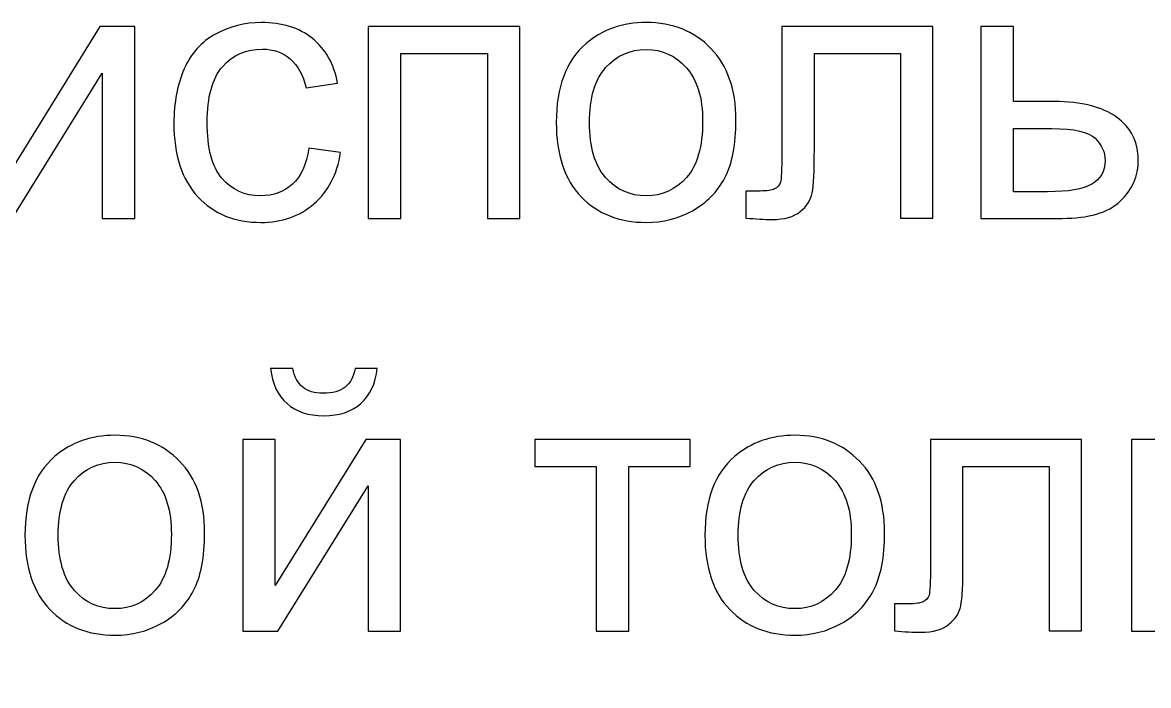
# Model space of a CAD drawing. Header units: centimetres. Extents: x -73.3 to 26.2, y -19.8 to 24.4.
# Drawn here: x -21.226 to -17.097, y 18.671 to 21.103 of the extents above; entities that cross this region are included whole.
import ezdxf

# ---------------------------------------------------------------- set-up
doc = ezdxf.new("R2010")
doc.units = ezdxf.units.CM
doc.header["$MEASUREMENT"] = 0
doc.layers.add('layer 1', color=7, linetype='Continuous')

msp = doc.modelspace()

# ---------------------------------------------------------------- linework, layer by layer
at = {"layer": 'layer 1', "color": 250}
for points, knots in [([(-20.1764, 20.64213), (-20.1764, 20.64213), (-20.05982, 20.62586), (-20.05982, 20.62586), (-20.05982, 20.62586), (-20.0727, 20.54566), (-20.10523, 20.48308), (-20.15787, 20.43767), (-20.15787, 20.43767), (-20.21051, 20.39226), (-20.27535, 20.36967), (-20.35194, 20.36967), (-20.35194, 20.36967), (-20.44795, 20.36967), (-20.52522, 20.40107), (-20.5835, 20.46388), (-20.5835, 20.46388), (-20.64202, 20.52668), (-20.67116, 20.6166), (-20.67116, 20.73362), (-20.67116, 20.73362), (-20.67116, 20.80953), (-20.65851, 20.87573), (-20.63343, 20.93266), (-20.63343, 20.93266), (-20.60835, 20.98936), (-20.57017, 21.03206), (-20.51866, 21.0603), (-20.51866, 21.0603), (-20.46738, 21.08877), (-20.41158, 21.103), (-20.35103, 21.103), (-20.35103, 21.103), (-20.2749, 21.103), (-20.21232, 21.0838), (-20.16397, 21.04517), (-20.16397, 21.04517), (-20.1154, 21.00653), (-20.08422, 20.95164), (-20.07067, 20.8807), (-20.07067, 20.8807), (-20.07067, 20.8807), (-20.18589, 20.86308), (-20.18589, 20.86308), (-20.18589, 20.86308), (-20.19696, 20.91029), (-20.21639, 20.94576), (-20.24463, 20.96971), (-20.24463, 20.96971), (-20.27264, 20.99343), (-20.30653, 21.0054), (-20.34629, 21.0054), (-20.34629, 21.0054), (-20.40638, 21.0054), (-20.45518, 20.98394), (-20.49291, 20.94102), (-20.49291, 20.94102), (-20.53041, 20.89787), (-20.54916, 20.83009), (-20.54916, 20.73701), (-20.54916, 20.73701), (-20.54916, 20.64258), (-20.53109, 20.57413), (-20.49494, 20.53143), (-20.49494, 20.53143), (-20.45857, 20.48873), (-20.41135, 20.46727), (-20.35329, 20.46727), (-20.35329, 20.46727), (-20.3063, 20.46727), (-20.26722, 20.4815), (-20.23604, 20.51019), (-20.23604, 20.51019), (-20.20464, 20.53866), (-20.18476, 20.58271), (-20.1764, 20.64213)], [0, 0, 0, 0, 0.05, 0.05, 0.05, 0.05, 0.1, 0.1, 0.1, 0.1, 0.15, 0.15, 0.15, 0.15, 0.2, 0.2, 0.2, 0.2, 0.25, 0.25, 0.25, 0.25, 0.3, 0.3, 0.3, 0.3, 0.35, 0.35, 0.35, 0.35, 0.4, 0.4, 0.4, 0.4, 0.45, 0.45, 0.45, 0.45, 0.5, 0.5, 0.5, 0.5, 0.55, 0.55, 0.55, 0.55, 0.6, 0.6, 0.6, 0.6, 0.65, 0.65, 0.65, 0.65, 0.7, 0.7, 0.7, 0.7, 0.75, 0.75, 0.75, 0.75, 0.8, 0.8, 0.8, 0.8, 0.85, 0.85, 0.85, 0.85, 0.9, 0.9, 0.9, 0.9, 1, 1, 1, 1]), ([(-19.26889, 20.73633), (-19.26889, 20.86624), (-19.23274, 20.96248), (-19.16022, 21.02506), (-19.16022, 21.02506), (-19.0999, 21.07702), (-19.02603, 21.103), (-18.93905, 21.103), (-18.93905, 21.103), (-18.84258, 21.103), (-18.76351, 21.07137), (-18.70206, 21.00811), (-18.70206, 21.00811), (-18.64084, 20.94508), (-18.61011, 20.85765), (-18.61011, 20.74628), (-18.61011, 20.74628), (-18.61011, 20.65591), (-18.62367, 20.58497), (-18.65078, 20.53323), (-18.65078, 20.53323), (-18.67789, 20.4815), (-18.71742, 20.44129), (-18.76938, 20.41259), (-18.76938, 20.41259), (-18.82112, 20.3839), (-18.87782, 20.36967), (-18.93905, 20.36967), (-18.93905, 20.36967), (-19.03755, 20.36967), (-19.11707, 20.40107), (-19.17784, 20.4641), (-19.17784, 20.4641), (-19.23862, 20.52713), (-19.26889, 20.61795), (-19.26889, 20.73633)], [0, 0, 0, 0, 0.1, 0.1, 0.1, 0.1, 0.2, 0.2, 0.2, 0.2, 0.3, 0.3, 0.3, 0.3, 0.4, 0.4, 0.4, 0.4, 0.5, 0.5, 0.5, 0.5, 0.6, 0.6, 0.6, 0.6, 0.7, 0.7, 0.7, 0.7, 0.8, 0.8, 0.8, 0.8, 1, 1, 1, 1]), ([(-21.3932, 21.08809), (-21.3932, 21.08809), (-21.27391, 21.08809), (-21.27391, 21.08809), (-21.27391, 21.08809), (-21.27391, 21.08809), (-21.27391, 20.55153), (-21.27391, 20.55153), (-21.27391, 20.55153), (-21.27391, 20.55153), (-20.94249, 21.08809), (-20.94249, 21.08809), (-20.94249, 21.08809), (-20.94249, 21.08809), (-20.81439, 21.08809), (-20.81439, 21.08809), (-20.81439, 21.08809), (-20.81439, 21.08809), (-20.81439, 20.38458), (-20.81439, 20.38458), (-20.81439, 20.38458), (-20.81439, 20.38458), (-20.93368, 20.38458), (-20.93368, 20.38458), (-20.93368, 20.38458), (-20.93368, 20.38458), (-20.93368, 20.91775), (-20.93368, 20.91775), (-20.93368, 20.91775), (-20.93368, 20.91775), (-21.26465, 20.38458), (-21.26465, 20.38458), (-21.26465, 20.38458), (-21.26465, 20.38458), (-21.3932, 20.38458), (-21.3932, 20.38458), (-21.3932, 20.38458), (-21.3932, 20.38458), (-21.3932, 21.08809), (-21.3932, 21.08809)], [0, 0, 0, 0, 0.0909091, 0.0909091, 0.0909091, 0.0909091, 0.1818182, 0.1818182, 0.1818182, 0.1818182, 0.2727273, 0.2727273, 0.2727273, 0.2727273, 0.3636364, 0.3636364, 0.3636364, 0.3636364, 0.4545455, 0.4545455, 0.4545455, 0.4545455, 0.5454545, 0.5454545, 0.5454545, 0.5454545, 0.6363636, 0.6363636, 0.6363636, 0.6363636, 0.7272727, 0.7272727, 0.7272727, 0.7272727, 0.8181818, 0.8181818, 0.8181818, 0.8181818, 1, 1, 1, 1]), ([(-19.95817, 21.08809), (-19.95817, 21.08809), (-19.40241, 21.08809), (-19.40241, 21.08809), (-19.40241, 21.08809), (-19.40241, 21.08809), (-19.40241, 20.38458), (-19.40241, 20.38458), (-19.40241, 20.38458), (-19.40241, 20.38458), (-19.52169, 20.38458), (-19.52169, 20.38458), (-19.52169, 20.38458), (-19.52169, 20.38458), (-19.52169, 20.98914), (-19.52169, 20.98914), (-19.52169, 20.98914), (-19.52169, 20.98914), (-19.83888, 20.98914), (-19.83888, 20.98914), (-19.83888, 20.98914), (-19.83888, 20.98914), (-19.83888, 20.38458), (-19.83888, 20.38458), (-19.83888, 20.38458), (-19.83888, 20.38458), (-19.95817, 20.38458), (-19.95817, 20.38458), (-19.95817, 20.38458), (-19.95817, 20.38458), (-19.95817, 21.08809), (-19.95817, 21.08809)], [0, 0, 0, 0, 0.1111111, 0.1111111, 0.1111111, 0.1111111, 0.2222222, 0.2222222, 0.2222222, 0.2222222, 0.3333333, 0.3333333, 0.3333333, 0.3333333, 0.4444444, 0.4444444, 0.4444444, 0.4444444, 0.5555556, 0.5555556, 0.5555556, 0.5555556, 0.6666667, 0.6666667, 0.6666667, 0.6666667, 0.7777778, 0.7777778, 0.7777778, 0.7777778, 1, 1, 1, 1]), ([(-18.4418, 21.08809), (-18.4418, 21.08809), (-17.8874, 21.08809), (-17.8874, 21.08809), (-17.8874, 21.08809), (-17.8874, 21.08809), (-17.8874, 20.38526), (-17.8874, 20.38526), (-17.8874, 20.38526), (-17.8874, 20.38526), (-18.00668, 20.38526), (-18.00668, 20.38526), (-18.00668, 20.38526), (-18.00668, 20.38526), (-18.00668, 20.98914), (-18.00668, 20.98914), (-18.00668, 20.98914), (-18.00668, 20.98914), (-18.32251, 20.98914), (-18.32251, 20.98914), (-18.32251, 20.98914), (-18.32251, 20.98914), (-18.32251, 20.63919), (-18.32251, 20.63919), (-18.32251, 20.63919), (-18.32251, 20.55763), (-18.32523, 20.50386), (-18.33042, 20.47766), (-18.33042, 20.47766), (-18.33584, 20.45168), (-18.3503, 20.42909), (-18.37402, 20.40966), (-18.37402, 20.40966), (-18.39797, 20.39023), (-18.43231, 20.38051), (-18.47727, 20.38051), (-18.47727, 20.38051), (-18.50506, 20.38051), (-18.53714, 20.38232), (-18.57328, 20.38571), (-18.57328, 20.38571), (-18.57328, 20.38571), (-18.57328, 20.48489), (-18.57328, 20.48489), (-18.57328, 20.48489), (-18.57328, 20.48489), (-18.5211, 20.48489), (-18.5211, 20.48489), (-18.5211, 20.48489), (-18.49647, 20.48489), (-18.47885, 20.48737), (-18.46823, 20.49257), (-18.46823, 20.49257), (-18.45761, 20.49754), (-18.45061, 20.50567), (-18.447, 20.51674), (-18.447, 20.51674), (-18.44361, 20.52781), (-18.4418, 20.56373), (-18.4418, 20.62451), (-18.4418, 20.62451), (-18.4418, 20.62451), (-18.4418, 21.08809), (-18.4418, 21.08809)], [0, 0, 0, 0, 0.0588235, 0.0588235, 0.0588235, 0.0588235, 0.1176471, 0.1176471, 0.1176471, 0.1176471, 0.1764706, 0.1764706, 0.1764706, 0.1764706, 0.2352941, 0.2352941, 0.2352941, 0.2352941, 0.2941176, 0.2941176, 0.2941176, 0.2941176, 0.3529412, 0.3529412, 0.3529412, 0.3529412, 0.4117647, 0.4117647, 0.4117647, 0.4117647, 0.4705882, 0.4705882, 0.4705882, 0.4705882, 0.5294118, 0.5294118, 0.5294118, 0.5294118, 0.5882353, 0.5882353, 0.5882353, 0.5882353, 0.6470588, 0.6470588, 0.6470588, 0.6470588, 0.7058824, 0.7058824, 0.7058824, 0.7058824, 0.7647059, 0.7647059, 0.7647059, 0.7647059, 0.8235294, 0.8235294, 0.8235294, 0.8235294, 0.8823529, 0.8823529, 0.8823529, 0.8823529, 1, 1, 1, 1]), ([(-17.71186, 21.08809), (-17.71186, 21.08809), (-17.59257, 21.08809), (-17.59257, 21.08809), (-17.59257, 21.08809), (-17.59257, 21.08809), (-17.59257, 20.81292), (-17.59257, 20.81292), (-17.59257, 20.81292), (-17.59257, 20.81292), (-17.44166, 20.81292), (-17.44166, 20.81292), (-17.44166, 20.81292), (-17.34316, 20.81292), (-17.26748, 20.79394), (-17.21416, 20.75576), (-17.21416, 20.75576), (-17.16107, 20.71758), (-17.13441, 20.66494), (-17.13441, 20.59785), (-17.13441, 20.59785), (-17.13441, 20.53911), (-17.15655, 20.48895), (-17.20106, 20.44716), (-17.20106, 20.44716), (-17.24534, 20.40536), (-17.31627, 20.38458), (-17.41387, 20.38458), (-17.41387, 20.38458), (-17.41387, 20.38458), (-17.71186, 20.38458), (-17.71186, 20.38458), (-17.71186, 20.38458), (-17.71186, 20.38458), (-17.71186, 21.08809), (-17.71186, 21.08809)], [0, 0, 0, 0, 0.1, 0.1, 0.1, 0.1, 0.2, 0.2, 0.2, 0.2, 0.3, 0.3, 0.3, 0.3, 0.4, 0.4, 0.4, 0.4, 0.5, 0.5, 0.5, 0.5, 0.6, 0.6, 0.6, 0.6, 0.7, 0.7, 0.7, 0.7, 0.8, 0.8, 0.8, 0.8, 1, 1, 1, 1]), ([(-19.14689, 20.73611), (-19.14689, 20.64619), (-19.12724, 20.57887), (-19.08793, 20.53436), (-19.08793, 20.53436), (-19.04839, 20.48963), (-18.99892, 20.46727), (-18.93905, 20.46727), (-18.93905, 20.46727), (-18.87986, 20.46727), (-18.83061, 20.48963), (-18.79107, 20.53459), (-18.79107, 20.53459), (-18.75176, 20.57955), (-18.73211, 20.648), (-18.73211, 20.73995), (-18.73211, 20.73995), (-18.73211, 20.8267), (-18.75199, 20.89244), (-18.79152, 20.93695), (-18.79152, 20.93695), (-18.83106, 20.98168), (-18.88031, 21.00405), (-18.93905, 21.00405), (-18.93905, 21.00405), (-18.99892, 21.00405), (-19.04839, 20.98191), (-19.08793, 20.9374), (-19.08793, 20.9374), (-19.12724, 20.8929), (-19.14689, 20.8258), (-19.14689, 20.73611)], [0, 0, 0, 0, 0.1111111, 0.1111111, 0.1111111, 0.1111111, 0.2222222, 0.2222222, 0.2222222, 0.2222222, 0.3333333, 0.3333333, 0.3333333, 0.3333333, 0.4444444, 0.4444444, 0.4444444, 0.4444444, 0.5555556, 0.5555556, 0.5555556, 0.5555556, 0.6666667, 0.6666667, 0.6666667, 0.6666667, 0.7777778, 0.7777778, 0.7777778, 0.7777778, 1, 1, 1, 1]), ([(-17.59257, 20.48218), (-17.59257, 20.48218), (-17.46696, 20.48218), (-17.46696, 20.48218), (-17.46696, 20.48218), (-17.39128, 20.48218), (-17.33728, 20.49144), (-17.30498, 20.50996), (-17.30498, 20.50996), (-17.27267, 20.52849), (-17.25641, 20.55741), (-17.25641, 20.59672), (-17.25641, 20.59672), (-17.25641, 20.62722), (-17.26838, 20.65433), (-17.29233, 20.67827), (-17.29233, 20.67827), (-17.31627, 20.702), (-17.36914, 20.71397), (-17.45115, 20.71397), (-17.45115, 20.71397), (-17.45115, 20.71397), (-17.59257, 20.71397), (-17.59257, 20.71397), (-17.59257, 20.71397), (-17.59257, 20.71397), (-17.59257, 20.48218), (-17.59257, 20.48218)], [0, 0, 0, 0, 0.125, 0.125, 0.125, 0.125, 0.25, 0.25, 0.25, 0.25, 0.375, 0.375, 0.375, 0.375, 0.5, 0.5, 0.5, 0.5, 0.625, 0.625, 0.625, 0.625, 0.75, 0.75, 0.75, 0.75, 1, 1, 1, 1]), ([(-20.00653, 19.83402), (-20.00653, 19.83402), (-19.9252, 19.83402), (-19.9252, 19.83402), (-19.9252, 19.83402), (-19.93175, 19.77822), (-19.95208, 19.73529), (-19.98597, 19.70547), (-19.98597, 19.70547), (-20.01986, 19.67542), (-20.06482, 19.66051), (-20.12107, 19.66051), (-20.12107, 19.66051), (-20.17755, 19.66051), (-20.22274, 19.67542), (-20.2564, 19.70502), (-20.2564, 19.70502), (-20.29006, 19.73484), (-20.31039, 19.77776), (-20.31694, 19.83402), (-20.31694, 19.83402), (-20.31694, 19.83402), (-20.23561, 19.83402), (-20.23561, 19.83402), (-20.23561, 19.83402), (-20.22951, 19.80352), (-20.21709, 19.7807), (-20.19879, 19.76579), (-20.19879, 19.76579), (-20.18049, 19.75065), (-20.15564, 19.7432), (-20.12469, 19.7432), (-20.12469, 19.7432), (-20.08877, 19.7432), (-20.06166, 19.75043), (-20.04336, 19.76511), (-20.04336, 19.76511), (-20.02506, 19.77957), (-20.01263, 19.80261), (-20.00653, 19.83402)], [0, 0, 0, 0, 0.0909091, 0.0909091, 0.0909091, 0.0909091, 0.1818182, 0.1818182, 0.1818182, 0.1818182, 0.2727273, 0.2727273, 0.2727273, 0.2727273, 0.3636364, 0.3636364, 0.3636364, 0.3636364, 0.4545455, 0.4545455, 0.4545455, 0.4545455, 0.5454545, 0.5454545, 0.5454545, 0.5454545, 0.6363636, 0.6363636, 0.6363636, 0.6363636, 0.7272727, 0.7272727, 0.7272727, 0.7272727, 0.8181818, 0.8181818, 0.8181818, 0.8181818, 1, 1, 1, 1]), ([(-21.21723, 19.222), (-21.21723, 19.35191), (-21.18108, 19.44815), (-21.10856, 19.51073), (-21.10856, 19.51073), (-21.04824, 19.56269), (-20.97437, 19.58867), (-20.88739, 19.58867), (-20.88739, 19.58867), (-20.79092, 19.58867), (-20.71185, 19.55704), (-20.6504, 19.49378), (-20.6504, 19.49378), (-20.58918, 19.43075), (-20.55845, 19.34332), (-20.55845, 19.23195), (-20.55845, 19.23195), (-20.55845, 19.14158), (-20.57201, 19.07064), (-20.59912, 19.0189), (-20.59912, 19.0189), (-20.62623, 18.96717), (-20.66576, 18.92696), (-20.71772, 18.89826), (-20.71772, 18.89826), (-20.76946, 18.86957), (-20.82616, 18.85534), (-20.88739, 18.85534), (-20.88739, 18.85534), (-20.98589, 18.85534), (-21.06541, 18.88674), (-21.12618, 18.94977), (-21.12618, 18.94977), (-21.18696, 19.0128), (-21.21723, 19.10362), (-21.21723, 19.222)], [0, 0, 0, 0, 0.1, 0.1, 0.1, 0.1, 0.2, 0.2, 0.2, 0.2, 0.3, 0.3, 0.3, 0.3, 0.4, 0.4, 0.4, 0.4, 0.5, 0.5, 0.5, 0.5, 0.6, 0.6, 0.6, 0.6, 0.7, 0.7, 0.7, 0.7, 0.8, 0.8, 0.8, 0.8, 1, 1, 1, 1]), ([(-20.41861, 19.57376), (-20.41861, 19.57376), (-20.29932, 19.57376), (-20.29932, 19.57376), (-20.29932, 19.57376), (-20.29932, 19.57376), (-20.29932, 19.0372), (-20.29932, 19.0372), (-20.29932, 19.0372), (-20.29932, 19.0372), (-19.9679, 19.57376), (-19.9679, 19.57376), (-19.9679, 19.57376), (-19.9679, 19.57376), (-19.8398, 19.57376), (-19.8398, 19.57376), (-19.8398, 19.57376), (-19.8398, 19.57376), (-19.8398, 18.87025), (-19.8398, 18.87025), (-19.8398, 18.87025), (-19.8398, 18.87025), (-19.95909, 18.87025), (-19.95909, 18.87025), (-19.95909, 18.87025), (-19.95909, 18.87025), (-19.95909, 19.40342), (-19.95909, 19.40342), (-19.95909, 19.40342), (-19.95909, 19.40342), (-20.29006, 18.87025), (-20.29006, 18.87025), (-20.29006, 18.87025), (-20.29006, 18.87025), (-20.41861, 18.87025), (-20.41861, 18.87025), (-20.41861, 18.87025), (-20.41861, 18.87025), (-20.41861, 19.57376), (-20.41861, 19.57376)], [0, 0, 0, 0, 0.0909091, 0.0909091, 0.0909091, 0.0909091, 0.1818182, 0.1818182, 0.1818182, 0.1818182, 0.2727273, 0.2727273, 0.2727273, 0.2727273, 0.3636364, 0.3636364, 0.3636364, 0.3636364, 0.4545455, 0.4545455, 0.4545455, 0.4545455, 0.5454545, 0.5454545, 0.5454545, 0.5454545, 0.6363636, 0.6363636, 0.6363636, 0.6363636, 0.7272727, 0.7272727, 0.7272727, 0.7272727, 0.8181818, 0.8181818, 0.8181818, 0.8181818, 1, 1, 1, 1]), ([(-19.34707, 19.57376), (-19.34707, 19.57376), (-18.77776, 19.57376), (-18.77776, 19.57376), (-18.77776, 19.57376), (-18.77776, 19.57376), (-18.77776, 19.47481), (-18.77776, 19.47481), (-18.77776, 19.47481), (-18.77776, 19.47481), (-19.00277, 19.47481), (-19.00277, 19.47481), (-19.00277, 19.47481), (-19.00277, 19.47481), (-19.00277, 18.87025), (-19.00277, 18.87025), (-19.00277, 18.87025), (-19.00277, 18.87025), (-19.12206, 18.87025), (-19.12206, 18.87025), (-19.12206, 18.87025), (-19.12206, 18.87025), (-19.12206, 19.47481), (-19.12206, 19.47481), (-19.12206, 19.47481), (-19.12206, 19.47481), (-19.34707, 19.47481), (-19.34707, 19.47481), (-19.34707, 19.47481), (-19.34707, 19.47481), (-19.34707, 19.57376), (-19.34707, 19.57376)], [0, 0, 0, 0, 0.1111111, 0.1111111, 0.1111111, 0.1111111, 0.2222222, 0.2222222, 0.2222222, 0.2222222, 0.3333333, 0.3333333, 0.3333333, 0.3333333, 0.4444444, 0.4444444, 0.4444444, 0.4444444, 0.5555556, 0.5555556, 0.5555556, 0.5555556, 0.6666667, 0.6666667, 0.6666667, 0.6666667, 0.7777778, 0.7777778, 0.7777778, 0.7777778, 1, 1, 1, 1]), ([(-18.72377, 19.222), (-18.72377, 19.35191), (-18.68762, 19.44815), (-18.6151, 19.51073), (-18.6151, 19.51073), (-18.55478, 19.56269), (-18.48091, 19.58867), (-18.39393, 19.58867), (-18.39393, 19.58867), (-18.29746, 19.58867), (-18.21839, 19.55704), (-18.15694, 19.49378), (-18.15694, 19.49378), (-18.09572, 19.43075), (-18.06499, 19.34332), (-18.06499, 19.23195), (-18.06499, 19.23195), (-18.06499, 19.14158), (-18.07855, 19.07064), (-18.10566, 19.0189), (-18.10566, 19.0189), (-18.13277, 18.96717), (-18.1723, 18.92696), (-18.22426, 18.89826), (-18.22426, 18.89826), (-18.276, 18.86957), (-18.3327, 18.85534), (-18.39393, 18.85534), (-18.39393, 18.85534), (-18.49243, 18.85534), (-18.57195, 18.88674), (-18.63272, 18.94977), (-18.63272, 18.94977), (-18.6935, 19.0128), (-18.72377, 19.10362), (-18.72377, 19.222)], [0, 0, 0, 0, 0.1, 0.1, 0.1, 0.1, 0.2, 0.2, 0.2, 0.2, 0.3, 0.3, 0.3, 0.3, 0.4, 0.4, 0.4, 0.4, 0.5, 0.5, 0.5, 0.5, 0.6, 0.6, 0.6, 0.6, 0.7, 0.7, 0.7, 0.7, 0.8, 0.8, 0.8, 0.8, 1, 1, 1, 1]), ([(-17.89668, 19.57376), (-17.89668, 19.57376), (-17.34228, 19.57376), (-17.34228, 19.57376), (-17.34228, 19.57376), (-17.34228, 19.57376), (-17.34228, 18.87093), (-17.34228, 18.87093), (-17.34228, 18.87093), (-17.34228, 18.87093), (-17.46156, 18.87093), (-17.46156, 18.87093), (-17.46156, 18.87093), (-17.46156, 18.87093), (-17.46156, 19.47481), (-17.46156, 19.47481), (-17.46156, 19.47481), (-17.46156, 19.47481), (-17.77739, 19.47481), (-17.77739, 19.47481), (-17.77739, 19.47481), (-17.77739, 19.47481), (-17.77739, 19.12486), (-17.77739, 19.12486), (-17.77739, 19.12486), (-17.77739, 19.0433), (-17.78011, 18.98953), (-17.7853, 18.96333), (-17.7853, 18.96333), (-17.79072, 18.93735), (-17.80518, 18.91476), (-17.8289, 18.89533), (-17.8289, 18.89533), (-17.85285, 18.8759), (-17.88719, 18.86618), (-17.93215, 18.86618), (-17.93215, 18.86618), (-17.95994, 18.86618), (-17.99202, 18.86799), (-18.02816, 18.87138), (-18.02816, 18.87138), (-18.02816, 18.87138), (-18.02816, 18.97056), (-18.02816, 18.97056), (-18.02816, 18.97056), (-18.02816, 18.97056), (-17.97598, 18.97056), (-17.97598, 18.97056), (-17.97598, 18.97056), (-17.95135, 18.97056), (-17.93373, 18.97304), (-17.92311, 18.97824), (-17.92311, 18.97824), (-17.91249, 18.98321), (-17.90549, 18.99134), (-17.90188, 19.00241), (-17.90188, 19.00241), (-17.89849, 19.01348), (-17.89668, 19.0494), (-17.89668, 19.11018), (-17.89668, 19.11018), (-17.89668, 19.11018), (-17.89668, 19.57376), (-17.89668, 19.57376)], [0, 0, 0, 0, 0.0588235, 0.0588235, 0.0588235, 0.0588235, 0.1176471, 0.1176471, 0.1176471, 0.1176471, 0.1764706, 0.1764706, 0.1764706, 0.1764706, 0.2352941, 0.2352941, 0.2352941, 0.2352941, 0.2941176, 0.2941176, 0.2941176, 0.2941176, 0.3529412, 0.3529412, 0.3529412, 0.3529412, 0.4117647, 0.4117647, 0.4117647, 0.4117647, 0.4705882, 0.4705882, 0.4705882, 0.4705882, 0.5294118, 0.5294118, 0.5294118, 0.5294118, 0.5882353, 0.5882353, 0.5882353, 0.5882353, 0.6470588, 0.6470588, 0.6470588, 0.6470588, 0.7058824, 0.7058824, 0.7058824, 0.7058824, 0.7647059, 0.7647059, 0.7647059, 0.7647059, 0.8235294, 0.8235294, 0.8235294, 0.8235294, 0.8823529, 0.8823529, 0.8823529, 0.8823529, 1, 1, 1, 1]), ([(-17.15996, 19.57376), (-17.15996, 19.57376), (-17.04067, 19.57376), (-17.04067, 19.57376), (-17.04067, 19.57376), (-17.04067, 19.57376), (-17.04067, 18.96785), (-17.04067, 18.96785), (-17.04067, 18.96785), (-17.04067, 18.96785), (-16.76957, 18.96785), (-16.76957, 18.96785), (-16.76957, 18.96785), (-16.76957, 18.96785), (-16.76957, 19.57376), (-16.76957, 19.57376), (-16.76957, 19.57376), (-16.76957, 19.57376), (-16.65029, 19.57376), (-16.65029, 19.57376), (-16.65029, 19.57376), (-16.65029, 19.57376), (-16.65029, 18.96785), (-16.65029, 18.96785), (-16.65029, 18.96785), (-16.65029, 18.96785), (-16.37919, 18.96785), (-16.37919, 18.96785), (-16.37919, 18.96785), (-16.37919, 18.96785), (-16.37919, 19.57376), (-16.37919, 19.57376), (-16.37919, 19.57376), (-16.37919, 19.57376), (-16.2599, 19.57376), (-16.2599, 19.57376), (-16.2599, 19.57376), (-16.2599, 19.57376), (-16.2599, 18.96785), (-16.2599, 18.96785), (-16.2599, 18.96785), (-16.2599, 18.96785), (-16.18128, 18.96785), (-16.18128, 18.96785), (-16.18128, 18.96785), (-16.18128, 18.96785), (-16.18128, 18.67099), (-16.18128, 18.67099), (-16.18128, 18.67099), (-16.18128, 18.67099), (-16.28023, 18.67099), (-16.28023, 18.67099), (-16.28023, 18.67099), (-16.28023, 18.67099), (-16.28023, 18.87025), (-16.28023, 18.87025), (-16.28023, 18.87025), (-16.28023, 18.87025), (-17.15996, 18.87025), (-17.15996, 18.87025), (-17.15996, 18.87025), (-17.15996, 18.87025), (-17.15996, 19.57376), (-17.15996, 19.57376)], [0, 0, 0, 0, 0.0588235, 0.0588235, 0.0588235, 0.0588235, 0.1176471, 0.1176471, 0.1176471, 0.1176471, 0.1764706, 0.1764706, 0.1764706, 0.1764706, 0.2352941, 0.2352941, 0.2352941, 0.2352941, 0.2941176, 0.2941176, 0.2941176, 0.2941176, 0.3529412, 0.3529412, 0.3529412, 0.3529412, 0.4117647, 0.4117647, 0.4117647, 0.4117647, 0.4705882, 0.4705882, 0.4705882, 0.4705882, 0.5294118, 0.5294118, 0.5294118, 0.5294118, 0.5882353, 0.5882353, 0.5882353, 0.5882353, 0.6470588, 0.6470588, 0.6470588, 0.6470588, 0.7058824, 0.7058824, 0.7058824, 0.7058824, 0.7647059, 0.7647059, 0.7647059, 0.7647059, 0.8235294, 0.8235294, 0.8235294, 0.8235294, 0.8823529, 0.8823529, 0.8823529, 0.8823529, 1, 1, 1, 1]), ([(-21.09523, 19.22178), (-21.09523, 19.13186), (-21.07558, 19.06454), (-21.03627, 19.02003), (-21.03627, 19.02003), (-20.99673, 18.9753), (-20.94726, 18.95294), (-20.88739, 18.95294), (-20.88739, 18.95294), (-20.8282, 18.95294), (-20.77895, 18.9753), (-20.73941, 19.02026), (-20.73941, 19.02026), (-20.7001, 19.06522), (-20.68045, 19.13367), (-20.68045, 19.22562), (-20.68045, 19.22562), (-20.68045, 19.31237), (-20.70033, 19.37811), (-20.73986, 19.42262), (-20.73986, 19.42262), (-20.7794, 19.46735), (-20.82865, 19.48972), (-20.88739, 19.48972), (-20.88739, 19.48972), (-20.94726, 19.48972), (-20.99673, 19.46758), (-21.03627, 19.42307), (-21.03627, 19.42307), (-21.07558, 19.37857), (-21.09523, 19.31147), (-21.09523, 19.22178)], [0, 0, 0, 0, 0.1111111, 0.1111111, 0.1111111, 0.1111111, 0.2222222, 0.2222222, 0.2222222, 0.2222222, 0.3333333, 0.3333333, 0.3333333, 0.3333333, 0.4444444, 0.4444444, 0.4444444, 0.4444444, 0.5555556, 0.5555556, 0.5555556, 0.5555556, 0.6666667, 0.6666667, 0.6666667, 0.6666667, 0.7777778, 0.7777778, 0.7777778, 0.7777778, 1, 1, 1, 1]), ([(-18.60177, 19.22178), (-18.60177, 19.13186), (-18.58212, 19.06454), (-18.54281, 19.02003), (-18.54281, 19.02003), (-18.50327, 18.9753), (-18.4538, 18.95294), (-18.39393, 18.95294), (-18.39393, 18.95294), (-18.33474, 18.95294), (-18.28549, 18.9753), (-18.24595, 19.02026), (-18.24595, 19.02026), (-18.20664, 19.06522), (-18.18699, 19.13367), (-18.18699, 19.22562), (-18.18699, 19.22562), (-18.18699, 19.31237), (-18.20687, 19.37811), (-18.2464, 19.42262), (-18.2464, 19.42262), (-18.28594, 19.46735), (-18.33519, 19.48972), (-18.39393, 19.48972), (-18.39393, 19.48972), (-18.4538, 19.48972), (-18.50327, 19.46758), (-18.54281, 19.42307), (-18.54281, 19.42307), (-18.58212, 19.37857), (-18.60177, 19.31147), (-18.60177, 19.22178)], [0, 0, 0, 0, 0.1111111, 0.1111111, 0.1111111, 0.1111111, 0.2222222, 0.2222222, 0.2222222, 0.2222222, 0.3333333, 0.3333333, 0.3333333, 0.3333333, 0.4444444, 0.4444444, 0.4444444, 0.4444444, 0.5555556, 0.5555556, 0.5555556, 0.5555556, 0.6666667, 0.6666667, 0.6666667, 0.6666667, 0.7777778, 0.7777778, 0.7777778, 0.7777778, 1, 1, 1, 1])]:
    msp.add_open_spline(points, degree=3, knots=knots, dxfattribs=at)

doc.saveas('drawing.dxf')
